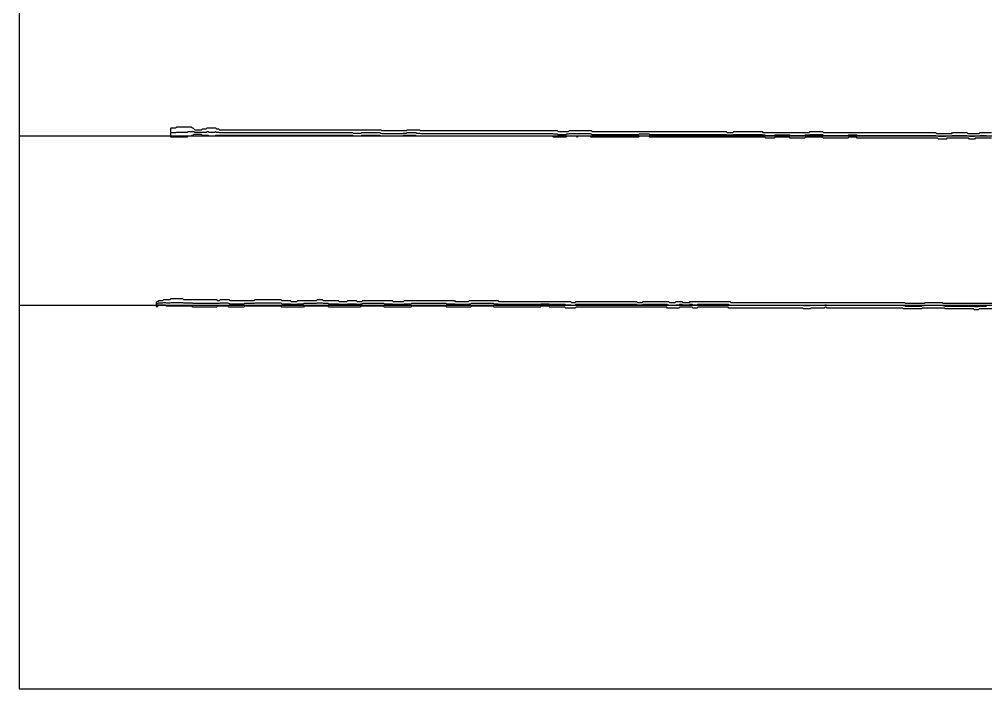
# Model space of a CAD drawing. Extents: x 0 to 57.2, y 0 to 39.6.
# Drawn here: x 0 to 28.58, y 0 to 19.8 of the extents above; entities that cross this region are included whole.
import ezdxf

# ---------------------------------------------------------------- set-up
doc = ezdxf.new("R2010")
doc.units = 13
for name, color, linetype in [('DESIGN_SCAN_PATH', 5, 'Continuous'), ('SEM_FRAME', 8, 'Continuous'), ('SEM_OBSERVED_CENTERLINES', 3, 'Continuous'), ('SEM_OBSERVED_CONTOURS', 2, 'Continuous')]:
    doc.layers.add(name, color=color, linetype=linetype)

msp = doc.modelspace()

# ---------------------------------------------------------------- linework, layer by layer
at = {"layer": 'DESIGN_SCAN_PATH'}
for points in [[(0, 16.35526), (50, 16.35526)], [(50, 11.33146), (0, 11.33146)]]:
    msp.add_lwpolyline(points, dxfattribs=at)
at = {"layer": 'SEM_FRAME'}
msp.add_lwpolyline([(0, 0), (57.15968, 0), (57.15968, 39.60429), (0, 39.60429)], close=True, dxfattribs=at)
at = {"layer": 'SEM_OBSERVED_CENTERLINES'}
for points in [[(4.49351, 16.452945), (4.52142, 16.452945), (4.54933, 16.452945), (4.57724, 16.452945), (4.60515, 16.452945), (4.63306, 16.452945), (4.66097, 16.4669), (4.68888, 16.4669), (4.71679, 16.4669), (4.7447, 16.4669), (4.77261, 16.4669), (4.80052, 16.4669), (4.82843, 16.4669), (4.85634, 16.4669), (4.88425, 16.4669), (4.91216, 16.4669), (4.94007, 16.4669), (4.96798, 16.4669), (4.99589, 16.480855), (5.0238, 16.480855), (5.05171, 16.480855), (5.07962, 16.480855), (5.10753, 16.480855), (5.13544, 16.480855), (5.16335, 16.480855), (5.19126, 16.4669), (5.21917, 16.4669), (5.24708, 16.4669), (5.27499, 16.4669), (5.3029, 16.4669), (5.33081, 16.4669), (5.35872, 16.4669), (5.38663, 16.4669), (5.41454, 16.4669), (5.44245, 16.4669), (5.47036, 16.4669), (5.49827, 16.4669), (5.52618, 16.4669), (5.55409, 16.480855), (5.582, 16.480855), (5.60991, 16.4669), (5.63782, 16.4669), (5.66573, 16.4669), (5.69364, 16.4669), (5.72155, 16.4669), (5.74946, 16.4669), (5.77737, 16.4669), (5.80528, 16.480855), (5.83319, 16.4669), (5.8611, 16.4669), (5.88901, 16.4669), (5.91692, 16.452945), (5.94483, 16.452945), (5.97274, 16.452945), (6.00065, 16.452945), (6.02856, 16.452945), (6.05647, 16.452945), (6.08438, 16.452945), (6.11229, 16.452945), (6.1402, 16.452945), (6.16811, 16.452945), (6.19602, 16.452945), (6.22393, 16.452945), (6.25184, 16.452945), (6.27975, 16.452945), (6.30766, 16.452945), (6.33557, 16.452945), (6.36348, 16.452945), (6.39139, 16.452945), (6.4193, 16.452945), (6.44721, 16.452945), (6.47512, 16.452945), (6.50303, 16.452945), (6.53094, 16.452945), (6.55885, 16.452945), (6.58676, 16.452945), (6.61467, 16.452945), (6.64258, 16.452945), (6.67049, 16.452945), (6.6984, 16.452945), (6.72631, 16.452945), (6.75422, 16.452945), (6.78213, 16.452945), (6.81004, 16.452945), (6.83795, 16.452945), (6.86586, 16.452945), (6.89377, 16.452945), (6.92168, 16.452945), (6.94959, 16.452945), (6.9775, 16.452945), (7.00541, 16.452945), (7.03332, 16.452945), (7.06123, 16.452945), (7.08914, 16.452945), (7.11705, 16.452945), (7.14496, 16.452945), (7.17287, 16.452945), (7.20078, 16.452945), (7.22869, 16.452945), (7.2566, 16.452945), (7.28451, 16.452945), (7.31242, 16.452945), (7.34033, 16.452945), (7.36824, 16.452945), (7.39615, 16.452945), (7.42406, 16.452945), (7.45197, 16.452945), (7.47988, 16.452945), (7.50779, 16.452945), (7.5357, 16.452945), (7.56361, 16.452945), (7.59152, 16.452945), (7.61943, 16.452945), (7.64734, 16.452945), (7.67525, 16.452945), (7.70316, 16.452945), (7.73107, 16.452945), (7.75898, 16.452945), (7.78689, 16.452945), (7.8148, 16.452945), (7.84271, 16.452945), (7.87062, 16.452945), (7.89853, 16.452945), (7.92644, 16.452945), (7.95435, 16.452945), (7.98226, 16.452945), (8.01017, 16.452945), (8.03808, 16.452945), (8.06599, 16.452945), (8.0939, 16.452945), (8.12181, 16.452945), (8.14972, 16.452945), (8.17763, 16.452945), (8.20554, 16.452945), (8.23345, 16.452945), (8.26136, 16.452945), (8.28927, 16.452945), (8.31718, 16.452945), (8.34509, 16.452945), (8.373, 16.452945), (8.40091, 16.452945), (8.42882, 16.452945), (8.45673, 16.452945), (8.48464, 16.452945), (8.51255, 16.452945), (8.54046, 16.452945), (8.56837, 16.452945), (8.59628, 16.452945), (8.62419, 16.452945), (8.6521, 16.452945), (8.68001, 16.452945), (8.70792, 16.452945), (8.73583, 16.452945), (8.76374, 16.452945), (8.79165, 16.452945), (8.81956, 16.452945), (8.84747, 16.452945), (8.87538, 16.452945), (8.90329, 16.452945), (8.9312, 16.452945), (8.95911, 16.452945), (8.98702, 16.452945), (9.01493, 16.452945), (9.04284, 16.452945), (9.07075, 16.452945), (9.09866, 16.452945), (9.12657, 16.452945), (9.15448, 16.452945), (9.18239, 16.452945), (9.2103, 16.452945), (9.23821, 16.452945), (9.26612, 16.452945), (9.29403, 16.452945), (9.32194, 16.452945), (9.34985, 16.452945), (9.37776, 16.452945), (9.40567, 16.452945), (9.43358, 16.452945), (9.46149, 16.452945), (9.4894, 16.452945), (9.51731, 16.452945), (9.54522, 16.452945), (9.57313, 16.452945), (9.60104, 16.452945), (9.62895, 16.452945), (9.65686, 16.452945), (9.68477, 16.452945), (9.71268, 16.452945), (9.74059, 16.452945), (9.7685, 16.452945), (9.79641, 16.452945), (9.82432, 16.452945), (9.85223, 16.452945), (9.88014, 16.43899), (9.90805, 16.43899), (9.93596, 16.43899), (9.96387, 16.43899), (9.99178, 16.43899), (10.01969, 16.43899), (10.0476, 16.43899), (10.07551, 16.43899), (10.10342, 16.43899), (10.13133, 16.452945), (10.15924, 16.452945), (10.18715, 16.452945), (10.21506, 16.452945), (10.24297, 16.452945), (10.27088, 16.452945), (10.29879, 16.452945), (10.3267, 16.452945), (10.35461, 16.452945), (10.38252, 16.452945), (10.41043, 16.452945), (10.43834, 16.452945), (10.46625, 16.452945), (10.49416, 16.452945), (10.52207, 16.452945), (10.54998, 16.452945), (10.57789, 16.452945), (10.6058, 16.452945), (10.63371, 16.452945), (10.66162, 16.452945), (10.68953, 16.43899), (10.71744, 16.425035), (10.74535, 16.425035), (10.77326, 16.425035), (10.80117, 16.425035), (10.82908, 16.425035), (10.85699, 16.425035), (10.8849, 16.425035), (10.91281, 16.425035), (10.94072, 16.425035), (10.96863, 16.425035), (10.99654, 16.425035), (11.02445, 16.425035), (11.05236, 16.425035), (11.08027, 16.425035), (11.10818, 16.425035), (11.13609, 16.425035), (11.164, 16.425035), (11.19191, 16.425035), (11.21982, 16.425035), (11.24773, 16.425035), (11.27564, 16.425035), (11.30355, 16.425035), (11.33146, 16.425035), (11.35937, 16.43899), (11.38728, 16.43899), (11.41519, 16.43899), (11.4431, 16.43899), (11.47101, 16.452945), (11.49892, 16.452945), (11.52683, 16.452945), (11.55474, 16.452945), (11.58265, 16.452945), (11.61056, 16.452945), (11.63847, 16.452945), (11.66638, 16.452945), (11.69429, 16.452945), (11.7222, 16.452945), (11.75011, 16.43899), (11.77802, 16.43899), (11.80593, 16.43899), (11.83384, 16.43899), (11.86175, 16.425035), (11.88966, 16.425035), (11.91757, 16.425035), (11.94548, 16.425035), (11.97339, 16.425035), (12.0013, 16.425035), (12.02921, 16.425035), (12.05712, 16.425035), (12.08503, 16.425035), (12.11294, 16.425035), (12.14085, 16.425035), (12.16876, 16.425035), (12.19667, 16.425035), (12.22458, 16.425035), (12.25249, 16.425035), (12.2804, 16.425035), (12.30831, 16.425035), (12.33622, 16.425035), (12.36413, 16.425035), (12.39204, 16.425035), (12.41995, 16.425035), (12.44786, 16.425035), (12.47577, 16.425035), (12.50368, 16.425035), (12.53159, 16.425035), (12.5595, 16.425035), (12.58741, 16.425035), (12.61532, 16.425035), (12.64323, 16.425035), (12.67114, 16.425035), (12.69905, 16.425035), (12.72696, 16.425035), (12.75487, 16.425035), (12.78278, 16.425035), (12.81069, 16.425035), (12.8386, 16.425035), (12.86651, 16.425035), (12.89442, 16.425035), (12.92233, 16.425035), (12.95024, 16.425035), (12.97815, 16.425035), (13.00606, 16.425035), (13.03397, 16.425035), (13.06188, 16.425035), (13.08979, 16.425035), (13.1177, 16.425035), (13.14561, 16.425035), (13.17352, 16.425035), (13.20143, 16.425035), (13.22934, 16.425035), (13.25725, 16.425035), (13.28516, 16.425035), (13.31307, 16.425035), (13.34098, 16.425035), (13.36889, 16.425035), (13.3968, 16.425035), (13.42471, 16.425035), (13.45262, 16.425035), (13.48053, 16.425035), (13.50844, 16.425035), (13.53635, 16.425035), (13.56426, 16.425035), (13.59217, 16.425035), (13.62008, 16.425035), (13.64799, 16.425035), (13.6759, 16.425035), (13.70381, 16.425035), (13.73172, 16.425035), (13.75963, 16.425035), (13.78754, 16.425035), (13.81545, 16.425035), (13.84336, 16.425035), (13.87127, 16.425035), (13.89918, 16.425035), (13.92709, 16.425035), (13.955, 16.425035), (13.98291, 16.425035), (14.01082, 16.425035), (14.03873, 16.425035), (14.06664, 16.425035), (14.09455, 16.425035), (14.12246, 16.425035), (14.15037, 16.425035), (14.17828, 16.425035), (14.20619, 16.425035), (14.2341, 16.425035), (14.26201, 16.425035), (14.28992, 16.425035), (14.31783, 16.425035), (14.34574, 16.425035), (14.37365, 16.425035), (14.40156, 16.425035), (14.42947, 16.425035), (14.45738, 16.425035), (14.48529, 16.425035), (14.5132, 16.425035), (14.54111, 16.425035), (14.56902, 16.425035), (14.59693, 16.425035), (14.62484, 16.425035), (14.65275, 16.425035), (14.68066, 16.425035), (14.70857, 16.425035), (14.73648, 16.425035), (14.76439, 16.425035), (14.7923, 16.425035), (14.82021, 16.425035), (14.84812, 16.425035), (14.87603, 16.425035), (14.90394, 16.425035), (14.93185, 16.425035), (14.95976, 16.425035), (14.98767, 16.425035), (15.01558, 16.425035), (15.04349, 16.425035), (15.0714, 16.425035), (15.09931, 16.425035), (15.12722, 16.425035), (15.15513, 16.425035), (15.18304, 16.425035), (15.21095, 16.425035), (15.23886, 16.425035), (15.26677, 16.425035), (15.29468, 16.425035), (15.32259, 16.425035), (15.3505, 16.425035), (15.37841, 16.425035), (15.40632, 16.425035), (15.43423, 16.425035), (15.46214, 16.425035), (15.49005, 16.425035), (15.51796, 16.425035), (15.54587, 16.425035), (15.57378, 16.425035), (15.60169, 16.425035), (15.6296, 16.425035), (15.65751, 16.425035), (15.68542, 16.425035), (15.71333, 16.425035), (15.74124, 16.425035), (15.76915, 16.425035), (15.79706, 16.41108), (15.82497, 16.41108), (15.85288, 16.41108), (15.88079, 16.41108), (15.9087, 16.41108), (15.93661, 16.397125), (15.96452, 16.397125), (15.99243, 16.397125), (16.02034, 16.397125), (16.04825, 16.397125), (16.07616, 16.397125), (16.10407, 16.397125), (16.13198, 16.397125), (16.15989, 16.397125), (16.1878, 16.41108), (16.21571, 16.41108), (16.24362, 16.41108), (16.27153, 16.425035), (16.29944, 16.425035), (16.32735, 16.425035), (16.35526, 16.425035), (16.38317, 16.425035), (16.41108, 16.425035), (16.43899, 16.425035), (16.4669, 16.425035), (16.49481, 16.41108), (16.52272, 16.425035), (16.55063, 16.425035), (16.57854, 16.425035), (16.60645, 16.425035), (16.63436, 16.425035), (16.66227, 16.425035), (16.69018, 16.425035), (16.71809, 16.425035), (16.746, 16.425035), (16.77391, 16.425035), (16.80182, 16.425035), (16.82973, 16.425035), (16.85764, 16.425035), (16.88555, 16.425035), (16.91346, 16.41108), (16.94137, 16.397125), (16.96928, 16.397125), (16.99719, 16.397125), (17.0251, 16.397125), (17.05301, 16.397125), (17.08092, 16.397125), (17.10883, 16.397125), (17.13674, 16.397125), (17.16465, 16.397125), (17.19256, 16.397125), (17.22047, 16.397125), (17.24838, 16.397125), (17.27629, 16.397125), (17.3042, 16.397125), (17.33211, 16.397125), (17.36002, 16.397125), (17.38793, 16.397125), (17.41584, 16.397125), (17.44375, 16.397125), (17.47166, 16.397125), (17.49957, 16.397125), (17.52748, 16.397125), (17.55539, 16.397125), (17.5833, 16.397125), (17.61121, 16.397125), (17.63912, 16.397125), (17.66703, 16.397125), (17.69494, 16.397125), (17.72285, 16.397125), (17.75076, 16.397125), (17.77867, 16.397125), (17.80658, 16.397125), (17.83449, 16.397125), (17.8624, 16.397125), (17.89031, 16.397125), (17.91822, 16.397125), (17.94613, 16.397125), (17.97404, 16.397125), (18.00195, 16.397125), (18.02986, 16.397125), (18.05777, 16.397125), (18.08568, 16.397125), (18.11359, 16.397125), (18.1415, 16.397125), (18.16941, 16.397125), (18.19732, 16.397125), (18.22523, 16.397125), (18.25314, 16.397125), (18.28105, 16.397125), (18.30896, 16.397125), (18.33687, 16.41108), (18.36478, 16.41108), (18.39269, 16.41108), (18.4206, 16.41108), (18.44851, 16.41108), (18.47642, 16.41108), (18.50433, 16.41108), (18.53224, 16.41108), (18.56015, 16.41108), (18.58806, 16.41108), (18.61597, 16.41108), (18.64388, 16.397125), (18.67179, 16.397125), (18.6997, 16.397125), (18.72761, 16.397125), (18.75552, 16.397125), (18.78343, 16.397125), (18.81134, 16.397125), (18.83925, 16.397125), (18.86716, 16.397125), (18.89507, 16.397125), (18.92298, 16.397125), (18.95089, 16.397125), (18.9788, 16.397125), (19.00671, 16.397125), (19.03462, 16.397125), (19.06253, 16.397125), (19.09044, 16.397125), (19.11835, 16.397125), (19.14626, 16.397125), (19.17417, 16.397125), (19.20208, 16.397125), (19.22999, 16.397125), (19.2579, 16.397125), (19.28581, 16.397125), (19.31372, 16.397125), (19.34163, 16.397125), (19.36954, 16.397125), (19.39745, 16.397125), (19.42536, 16.397125), (19.45327, 16.397125), (19.48118, 16.397125), (19.50909, 16.397125), (19.537, 16.397125), (19.56491, 16.397125), (19.59282, 16.397125), (19.62073, 16.397125), (19.64864, 16.397125), (19.67655, 16.397125), (19.70446, 16.397125), (19.73237, 16.397125), (19.76028, 16.397125), (19.78819, 16.397125), (19.8161, 16.397125), (19.84401, 16.397125), (19.87192, 16.397125), (19.89983, 16.397125), (19.92774, 16.397125), (19.95565, 16.397125), (19.98356, 16.397125), (20.01147, 16.397125), (20.03938, 16.397125), (20.06729, 16.397125), (20.0952, 16.397125), (20.12311, 16.397125), (20.15102, 16.397125), (20.17893, 16.397125), (20.20684, 16.397125), (20.23475, 16.397125), (20.26266, 16.397125), (20.29057, 16.397125), (20.31848, 16.397125), (20.34639, 16.397125), (20.3743, 16.397125), (20.40221, 16.397125), (20.43012, 16.397125), (20.45803, 16.397125), (20.48594, 16.397125), (20.51385, 16.397125), (20.54176, 16.397125), (20.56967, 16.397125), (20.59758, 16.397125), (20.62549, 16.397125), (20.6534, 16.397125), (20.68131, 16.397125), (20.70922, 16.397125), (20.73713, 16.397125), (20.76504, 16.397125), (20.79295, 16.397125), (20.82086, 16.397125), (20.84877, 16.397125), (20.87668, 16.397125), (20.90459, 16.397125), (20.9325, 16.38317), (20.96041, 16.38317), (20.98832, 16.38317), (21.01623, 16.38317), (21.04414, 16.38317), (21.07205, 16.38317), (21.09996, 16.38317), (21.12787, 16.397125), (21.15578, 16.397125), (21.18369, 16.397125), (21.2116, 16.397125), (21.23951, 16.397125), (21.26742, 16.397125), (21.29533, 16.397125), (21.32324, 16.397125), (21.35115, 16.397125), (21.37906, 16.397125), (21.40697, 16.397125), (21.43488, 16.397125), (21.46279, 16.397125), (21.4907, 16.397125), (21.51861, 16.397125), (21.54652, 16.397125), (21.57443, 16.397125), (21.60234, 16.397125), (21.63025, 16.397125), (21.65816, 16.397125), (21.68607, 16.397125), (21.71398, 16.397125), (21.74189, 16.397125), (21.7698, 16.397125), (21.79771, 16.397125), (21.82562, 16.397125), (21.85353, 16.397125), (21.88144, 16.397125), (21.90935, 16.397125), (21.93726, 16.397125), (21.96517, 16.397125), (21.99308, 16.38317), (22.02099, 16.38317), (22.0489, 16.38317), (22.07681, 16.369215), (22.10472, 16.369215), (22.13263, 16.369215), (22.16054, 16.369215), (22.18845, 16.369215), (22.21636, 16.369215), (22.24427, 16.369215), (22.27218, 16.369215), (22.30009, 16.369215), (22.328, 16.369215), (22.35591, 16.38317), (22.38382, 16.38317), (22.41173, 16.38317), (22.43964, 16.38317), (22.46755, 16.38317), (22.49546, 16.38317), (22.52337, 16.38317), (22.55128, 16.38317), (22.57919, 16.38317), (22.6071, 16.38317), (22.63501, 16.38317), (22.66292, 16.38317), (22.69083, 16.38317), (22.71874, 16.38317), (22.74665, 16.38317), (22.77456, 16.38317), (22.80247, 16.369215), (22.83038, 16.369215), (22.85829, 16.369215), (22.8862, 16.369215), (22.91411, 16.369215), (22.94202, 16.369215), (22.96993, 16.369215), (22.99784, 16.369215), (23.02575, 16.369215), (23.05366, 16.369215), (23.08157, 16.369215), (23.10948, 16.369215), (23.13739, 16.369215), (23.1653, 16.369215), (23.19321, 16.369215), (23.22112, 16.369215), (23.24903, 16.38317), (23.27694, 16.38317), (23.30485, 16.38317), (23.33276, 16.38317), (23.36067, 16.38317), (23.38858, 16.397125), (23.41649, 16.397125), (23.4444, 16.397125), (23.47231, 16.397125), (23.50022, 16.397125), (23.52813, 16.397125), (23.55604, 16.397125), (23.58395, 16.397125), (23.61186, 16.397125), (23.63977, 16.397125), (23.66768, 16.397125), (23.69559, 16.397125), (23.7235, 16.397125), (23.75141, 16.397125), (23.77932, 16.369215), (23.80723, 16.369215), (23.83514, 16.369215), (23.86305, 16.369215), (23.89096, 16.369215), (23.91887, 16.369215), (23.94678, 16.369215), (23.97469, 16.369215), (24.0026, 16.369215), (24.03051, 16.369215), (24.05842, 16.369215), (24.08633, 16.369215), (24.11424, 16.369215), (24.14215, 16.369215), (24.17006, 16.369215), (24.19797, 16.369215), (24.22588, 16.369215), (24.25379, 16.369215), (24.2817, 16.369215), (24.30961, 16.369215), (24.33752, 16.369215), (24.36543, 16.369215), (24.39334, 16.369215), (24.42125, 16.369215), (24.44916, 16.369215), (24.47707, 16.369215), (24.50498, 16.369215), (24.53289, 16.38317), (24.5608, 16.38317), (24.58871, 16.38317), (24.61662, 16.38317), (24.64453, 16.38317), (24.67244, 16.38317), (24.70035, 16.38317), (24.72826, 16.38317), (24.75617, 16.38317), (24.78408, 16.369215), (24.81199, 16.369215), (24.8399, 16.369215), (24.86781, 16.369215), (24.89572, 16.369215), (24.92363, 16.369215), (24.95154, 16.369215), (24.97945, 16.369215), (25.00736, 16.369215), (25.03527, 16.369215), (25.06318, 16.369215), (25.09109, 16.369215), (25.119, 16.369215), (25.14691, 16.369215), (25.17482, 16.369215), (25.20273, 16.369215), (25.23064, 16.369215), (25.25855, 16.369215), (25.28646, 16.369215), (25.31437, 16.369215), (25.34228, 16.369215), (25.37019, 16.369215), (25.3981, 16.369215), (25.42601, 16.369215), (25.45392, 16.369215), (25.48183, 16.369215), (25.50974, 16.369215), (25.53765, 16.369215), (25.56556, 16.369215), (25.59347, 16.369215), (25.62138, 16.369215), (25.64929, 16.369215), (25.6772, 16.369215), (25.70511, 16.369215), (25.73302, 16.369215), (25.76093, 16.369215), (25.78884, 16.369215), (25.81675, 16.369215), (25.84466, 16.369215), (25.87257, 16.369215), (25.90048, 16.369215), (25.92839, 16.369215), (25.9563, 16.369215), (25.98421, 16.369215), (26.01212, 16.369215), (26.04003, 16.369215), (26.06794, 16.369215), (26.09585, 16.369215), (26.12376, 16.369215), (26.15167, 16.369215), (26.17958, 16.369215), (26.20749, 16.369215), (26.2354, 16.369215), (26.26331, 16.369215), (26.29122, 16.369215), (26.31913, 16.369215), (26.34704, 16.369215), (26.37495, 16.369215), (26.40286, 16.369215), (26.43077, 16.369215), (26.45868, 16.369215), (26.48659, 16.369215), (26.5145, 16.369215), (26.54241, 16.369215), (26.57032, 16.369215), (26.59823, 16.369215), (26.62614, 16.369215), (26.65405, 16.369215), (26.68196, 16.369215), (26.70987, 16.369215), (26.73778, 16.369215), (26.76569, 16.369215), (26.7936, 16.369215), (26.82151, 16.369215), (26.84942, 16.369215), (26.87733, 16.369215), (26.90524, 16.369215), (26.93315, 16.369215), (26.96106, 16.369215), (26.98897, 16.369215), (27.01688, 16.369215), (27.04479, 16.369215), (27.0727, 16.369215), (27.10061, 16.369215), (27.12852, 16.35526), (27.15643, 16.35526), (27.18434, 16.341305), (27.21225, 16.341305), (27.24016, 16.341305), (27.26807, 16.341305), (27.29598, 16.341305), (27.32389, 16.341305), (27.3518, 16.341305), (27.37971, 16.341305), (27.40762, 16.341305), (27.43553, 16.35526), (27.46344, 16.35526), (27.49135, 16.35526), (27.51926, 16.35526), (27.54717, 16.35526), (27.57508, 16.35526), (27.60299, 16.369215), (27.6309, 16.369215), (27.65881, 16.369215), (27.68672, 16.369215), (27.71463, 16.369215), (27.74254, 16.369215), (27.77045, 16.369215), (27.79836, 16.369215), (27.82627, 16.369215), (27.85418, 16.369215), (27.88209, 16.369215), (27.91, 16.369215), (27.93791, 16.369215), (27.96582, 16.369215), (27.99373, 16.369215), (28.02164, 16.369215), (28.04955, 16.35526), (28.07746, 16.35526), (28.10537, 16.341305), (28.13328, 16.341305), (28.16119, 16.341305), (28.1891, 16.341305), (28.21701, 16.341305), (28.24492, 16.341305), (28.27283, 16.35526), (28.30074, 16.35526), (28.32865, 16.35526), (28.35656, 16.35526), (28.38447, 16.35526), (28.41238, 16.369215), (28.44029, 16.369215), (28.4682, 16.369215), (28.49611, 16.369215), (28.52402, 16.369215), (28.55193, 16.369215), (28.57984, 16.369215), (28.60775, 16.369215)], [(4.07486, 11.373325), (4.10277, 11.401235), (4.13068, 11.41519), (4.15859, 11.41519), (4.1865, 11.41519), (4.21441, 11.41519), (4.24232, 11.41519), (4.27023, 11.429145), (4.29814, 11.429145), (4.32605, 11.429145), (4.35396, 11.41519), (4.38187, 11.41519), (4.40978, 11.41519), (4.43769, 11.41519), (4.4656, 11.41519), (4.49351, 11.429145), (4.52142, 11.429145), (4.54933, 11.429145), (4.57724, 11.429145), (4.60515, 11.429145), (4.63306, 11.429145), (4.66097, 11.429145), (4.68888, 11.429145), (4.71679, 11.429145), (4.7447, 11.429145), (4.77261, 11.429145), (4.80052, 11.429145), (4.82843, 11.429145), (4.85634, 11.41519), (4.88425, 11.41519), (4.91216, 11.41519), (4.94007, 11.41519), (4.96798, 11.41519), (4.99589, 11.41519), (5.0238, 11.41519), (5.05171, 11.41519), (5.07962, 11.41519), (5.10753, 11.41519), (5.13544, 11.401235), (5.16335, 11.401235), (5.19126, 11.401235), (5.21917, 11.401235), (5.24708, 11.401235), (5.27499, 11.401235), (5.3029, 11.401235), (5.33081, 11.401235), (5.35872, 11.401235), (5.38663, 11.401235), (5.41454, 11.401235), (5.44245, 11.401235), (5.47036, 11.401235), (5.49827, 11.401235), (5.52618, 11.401235), (5.55409, 11.401235), (5.582, 11.401235), (5.60991, 11.401235), (5.63782, 11.401235), (5.66573, 11.401235), (5.69364, 11.401235), (5.72155, 11.401235), (5.74946, 11.401235), (5.77737, 11.401235), (5.80528, 11.401235), (5.83319, 11.401235), (5.8611, 11.401235), (5.88901, 11.401235), (5.91692, 11.401235), (5.94483, 11.41519), (5.97274, 11.41519), (6.00065, 11.41519), (6.02856, 11.41519), (6.05647, 11.41519), (6.08438, 11.41519), (6.11229, 11.41519), (6.1402, 11.41519), (6.16811, 11.41519), (6.19602, 11.401235), (6.22393, 11.38728), (6.25184, 11.38728), (6.27975, 11.38728), (6.30766, 11.38728), (6.33557, 11.38728), (6.36348, 11.38728), (6.39139, 11.38728), (6.4193, 11.38728), (6.44721, 11.38728), (6.47512, 11.38728), (6.50303, 11.38728), (6.53094, 11.38728), (6.55885, 11.38728), (6.58676, 11.38728), (6.61467, 11.38728), (6.64258, 11.38728), (6.67049, 11.401235), (6.6984, 11.401235), (6.72631, 11.401235), (6.75422, 11.401235), (6.78213, 11.401235), (6.81004, 11.401235), (6.83795, 11.401235), (6.86586, 11.401235), (6.89377, 11.401235), (6.92168, 11.401235), (6.94959, 11.401235), (6.9775, 11.41519), (7.00541, 11.41519), (7.03332, 11.41519), (7.06123, 11.41519), (7.08914, 11.41519), (7.11705, 11.41519), (7.14496, 11.41519), (7.17287, 11.41519), (7.20078, 11.41519), (7.22869, 11.41519), (7.2566, 11.41519), (7.28451, 11.41519), (7.31242, 11.41519), (7.34033, 11.41519), (7.36824, 11.41519), (7.39615, 11.41519), (7.42406, 11.41519), (7.45197, 11.41519), (7.47988, 11.41519), (7.50779, 11.41519), (7.5357, 11.41519), (7.56361, 11.41519), (7.59152, 11.41519), (7.61943, 11.41519), (7.64734, 11.41519), (7.67525, 11.41519), (7.70316, 11.41519), (7.73107, 11.41519), (7.75898, 11.38728), (7.78689, 11.38728), (7.8148, 11.38728), (7.84271, 11.38728), (7.87062, 11.38728), (7.89853, 11.38728), (7.92644, 11.38728), (7.95435, 11.38728), (7.98226, 11.38728), (8.01017, 11.38728), (8.03808, 11.373325), (8.06599, 11.373325), (8.0939, 11.373325), (8.12181, 11.373325), (8.14972, 11.373325), (8.17763, 11.373325), (8.20554, 11.373325), (8.23345, 11.38728), (8.26136, 11.38728), (8.28927, 11.38728), (8.31718, 11.38728), (8.34509, 11.38728), (8.373, 11.38728), (8.40091, 11.38728), (8.42882, 11.401235), (8.45673, 11.401235), (8.48464, 11.401235), (8.51255, 11.401235), (8.54046, 11.401235), (8.56837, 11.401235), (8.59628, 11.401235), (8.62419, 11.401235), (8.6521, 11.401235), (8.68001, 11.401235), (8.70792, 11.401235), (8.73583, 11.401235), (8.76374, 11.401235), (8.79165, 11.401235), (8.81956, 11.41519), (8.84747, 11.41519), (8.87538, 11.41519), (8.90329, 11.41519), (8.9312, 11.41519), (8.95911, 11.41519), (8.98702, 11.401235), (9.01493, 11.401235), (9.04284, 11.401235), (9.07075, 11.401235), (9.09866, 11.401235), (9.12657, 11.401235), (9.15448, 11.38728), (9.18239, 11.38728), (9.2103, 11.38728), (9.23821, 11.38728), (9.26612, 11.38728), (9.29403, 11.38728), (9.32194, 11.38728), (9.34985, 11.38728), (9.37776, 11.38728), (9.40567, 11.38728), (9.43358, 11.38728), (9.46149, 11.373325), (9.4894, 11.373325), (9.51731, 11.373325), (9.54522, 11.373325), (9.57313, 11.373325), (9.60104, 11.373325), (9.62895, 11.373325), (9.65686, 11.373325), (9.68477, 11.373325), (9.71268, 11.38728), (9.74059, 11.38728), (9.7685, 11.38728), (9.79641, 11.38728), (9.82432, 11.38728), (9.85223, 11.38728), (9.88014, 11.38728), (9.90805, 11.38728), (9.93596, 11.38728), (9.96387, 11.38728), (9.99178, 11.373325), (10.01969, 11.373325), (10.0476, 11.373325), (10.07551, 11.373325), (10.10342, 11.38728), (10.13133, 11.38728), (10.15924, 11.401235), (10.18715, 11.401235), (10.21506, 11.401235), (10.24297, 11.401235), (10.27088, 11.401235), (10.29879, 11.401235), (10.3267, 11.401235), (10.35461, 11.401235), (10.38252, 11.401235), (10.41043, 11.401235), (10.43834, 11.401235), (10.46625, 11.401235), (10.49416, 11.401235), (10.52207, 11.401235), (10.54998, 11.401235), (10.57789, 11.401235), (10.6058, 11.401235), (10.63371, 11.401235), (10.66162, 11.401235), (10.68953, 11.401235), (10.71744, 11.401235), (10.74535, 11.401235), (10.77326, 11.401235), (10.80117, 11.38728), (10.82908, 11.38728), (10.85699, 11.38728), (10.8849, 11.38728), (10.91281, 11.38728), (10.94072, 11.38728), (10.96863, 11.38728), (10.99654, 11.38728), (11.02445, 11.38728), (11.05236, 11.373325), (11.08027, 11.373325), (11.10818, 11.373325), (11.13609, 11.373325), (11.164, 11.373325), (11.19191, 11.373325), (11.21982, 11.373325), (11.24773, 11.373325), (11.27564, 11.373325), (11.30355, 11.373325), (11.33146, 11.373325), (11.35937, 11.373325), (11.38728, 11.38728), (11.41519, 11.38728), (11.4431, 11.38728), (11.47101, 11.38728), (11.49892, 11.38728), (11.52683, 11.38728), (11.55474, 11.38728), (11.58265, 11.38728), (11.61056, 11.401235), (11.63847, 11.401235), (11.66638, 11.401235), (11.69429, 11.401235), (11.7222, 11.401235), (11.75011, 11.401235), (11.77802, 11.401235), (11.80593, 11.401235), (11.83384, 11.401235), (11.86175, 11.401235), (11.88966, 11.401235), (11.91757, 11.401235), (11.94548, 11.401235), (11.97339, 11.401235), (12.0013, 11.401235), (12.02921, 11.401235), (12.05712, 11.401235), (12.08503, 11.401235), (12.11294, 11.401235), (12.14085, 11.401235), (12.16876, 11.401235), (12.19667, 11.401235), (12.22458, 11.401235), (12.25249, 11.401235), (12.2804, 11.401235), (12.30831, 11.401235), (12.33622, 11.401235), (12.36413, 11.401235), (12.39204, 11.401235), (12.41995, 11.401235), (12.44786, 11.401235), (12.47577, 11.401235), (12.50368, 11.401235), (12.53159, 11.401235), (12.5595, 11.401235), (12.58741, 11.401235), (12.61532, 11.401235), (12.64323, 11.38728), (12.67114, 11.38728), (12.69905, 11.38728), (12.72696, 11.38728), (12.75487, 11.38728), (12.78278, 11.38728), (12.81069, 11.38728), (12.8386, 11.38728), (12.86651, 11.38728), (12.89442, 11.373325), (12.92233, 11.373325), (12.95024, 11.373325), (12.97815, 11.373325), (13.00606, 11.373325), (13.03397, 11.373325), (13.06188, 11.373325), (13.08979, 11.373325), (13.1177, 11.373325), (13.14561, 11.373325), (13.17352, 11.373325), (13.20143, 11.373325), (13.22934, 11.373325), (13.25725, 11.373325), (13.28516, 11.373325), (13.31307, 11.38728), (13.34098, 11.38728), (13.36889, 11.401235), (13.3968, 11.401235), (13.42471, 11.401235), (13.45262, 11.401235), (13.48053, 11.401235), (13.50844, 11.401235), (13.53635, 11.401235), (13.56426, 11.401235), (13.59217, 11.401235), (13.62008, 11.401235), (13.64799, 11.401235), (13.6759, 11.401235), (13.70381, 11.401235), (13.73172, 11.401235), (13.75963, 11.401235), (13.78754, 11.401235), (13.81545, 11.401235), (13.84336, 11.401235), (13.87127, 11.401235), (13.89918, 11.401235), (13.92709, 11.401235), (13.955, 11.401235), (13.98291, 11.401235), (14.01082, 11.401235), (14.03873, 11.38728), (14.06664, 11.38728), (14.09455, 11.38728), (14.12246, 11.38728), (14.15037, 11.38728), (14.17828, 11.373325), (14.20619, 11.373325), (14.2341, 11.373325), (14.26201, 11.373325), (14.28992, 11.373325), (14.31783, 11.373325), (14.34574, 11.373325), (14.37365, 11.373325), (14.40156, 11.373325), (14.42947, 11.373325), (14.45738, 11.373325), (14.48529, 11.373325), (14.5132, 11.373325), (14.54111, 11.373325), (14.56902, 11.373325), (14.59693, 11.373325), (14.62484, 11.373325), (14.65275, 11.373325), (14.68066, 11.373325), (14.70857, 11.373325), (14.73648, 11.373325), (14.76439, 11.373325), (14.7923, 11.373325), (14.82021, 11.373325), (14.84812, 11.373325), (14.87603, 11.373325), (14.90394, 11.373325), (14.93185, 11.373325), (14.95976, 11.373325), (14.98767, 11.373325), (15.01558, 11.373325), (15.04349, 11.373325), (15.0714, 11.373325), (15.09931, 11.373325), (15.12722, 11.373325), (15.15513, 11.373325), (15.18304, 11.373325), (15.21095, 11.373325), (15.23886, 11.373325), (15.26677, 11.373325), (15.29468, 11.373325), (15.32259, 11.373325), (15.3505, 11.373325), (15.37841, 11.373325), (15.40632, 11.373325), (15.43423, 11.38728), (15.46214, 11.38728), (15.49005, 11.38728), (15.51796, 11.38728), (15.54587, 11.38728), (15.57378, 11.38728), (15.60169, 11.38728), (15.6296, 11.38728), (15.65751, 11.38728), (15.68542, 11.373325), (15.71333, 11.373325), (15.74124, 11.373325), (15.76915, 11.373325), (15.79706, 11.373325), (15.82497, 11.373325), (15.85288, 11.373325), (15.88079, 11.373325), (15.9087, 11.373325), (15.93661, 11.373325), (15.96452, 11.373325), (15.99243, 11.373325), (16.02034, 11.373325), (16.04825, 11.373325), (16.07616, 11.373325), (16.10407, 11.373325), (16.13198, 11.373325), (16.15989, 11.35937), (16.1878, 11.35937), (16.21571, 11.35937), (16.24362, 11.35937), (16.27153, 11.35937), (16.29944, 11.35937), (16.32735, 11.345415), (16.35526, 11.345415), (16.38317, 11.345415), (16.41108, 11.345415), (16.43899, 11.345415), (16.4669, 11.373325), (16.49481, 11.373325), (16.52272, 11.373325), (16.55063, 11.373325), (16.57854, 11.373325), (16.60645, 11.373325), (16.63436, 11.373325), (16.66227, 11.373325), (16.69018, 11.373325), (16.71809, 11.373325), (16.746, 11.373325), (16.77391, 11.373325), (16.80182, 11.373325), (16.82973, 11.373325), (16.85764, 11.373325), (16.88555, 11.373325), (16.91346, 11.373325), (16.94137, 11.373325), (16.96928, 11.373325), (16.99719, 11.373325), (17.0251, 11.373325), (17.05301, 11.373325), (17.08092, 11.373325), (17.10883, 11.373325), (17.13674, 11.373325), (17.16465, 11.373325), (17.19256, 11.373325), (17.22047, 11.373325), (17.24838, 11.373325), (17.27629, 11.373325), (17.3042, 11.373325), (17.33211, 11.373325), (17.36002, 11.373325), (17.38793, 11.373325), (17.41584, 11.373325), (17.44375, 11.373325), (17.47166, 11.373325), (17.49957, 11.373325), (17.52748, 11.373325), (17.55539, 11.373325), (17.5833, 11.373325), (17.61121, 11.373325), (17.63912, 11.373325), (17.66703, 11.373325), (17.69494, 11.373325), (17.72285, 11.373325), (17.75076, 11.373325), (17.77867, 11.373325), (17.80658, 11.373325), (17.83449, 11.373325), (17.8624, 11.373325), (17.89031, 11.373325), (17.91822, 11.373325), (17.94613, 11.373325), (17.97404, 11.373325), (18.00195, 11.373325), (18.02986, 11.373325), (18.05777, 11.373325), (18.08568, 11.373325), (18.11359, 11.373325), (18.1415, 11.373325), (18.16941, 11.373325), (18.19732, 11.373325), (18.22523, 11.373325), (18.25314, 11.373325), (18.28105, 11.35937), (18.30896, 11.35937), (18.33687, 11.35937), (18.36478, 11.35937), (18.39269, 11.35937), (18.4206, 11.35937), (18.44851, 11.373325), (18.47642, 11.373325), (18.50433, 11.373325), (18.53224, 11.373325), (18.56015, 11.373325), (18.58806, 11.373325), (18.61597, 11.373325), (18.64388, 11.373325), (18.67179, 11.373325), (18.6997, 11.373325), (18.72761, 11.373325), (18.75552, 11.373325), (18.78343, 11.373325), (18.81134, 11.373325), (18.83925, 11.373325), (18.86716, 11.373325), (18.89507, 11.373325), (18.92298, 11.373325), (18.95089, 11.373325), (18.9788, 11.373325), (19.00671, 11.373325), (19.03462, 11.373325), (19.06253, 11.373325), (19.09044, 11.373325), (19.11835, 11.373325), (19.14626, 11.373325), (19.17417, 11.35937), (19.20208, 11.35937), (19.22999, 11.345415), (19.2579, 11.345415), (19.28581, 11.345415), (19.31372, 11.345415), (19.34163, 11.345415), (19.36954, 11.345415), (19.39745, 11.345415), (19.42536, 11.35937), (19.45327, 11.35937), (19.48118, 11.35937), (19.50909, 11.35937), (19.537, 11.373325), (19.56491, 11.373325), (19.59282, 11.373325), (19.62073, 11.35937), (19.64864, 11.35937), (19.67655, 11.35937), (19.70446, 11.35937), (19.73237, 11.35937), (19.76028, 11.35937), (19.78819, 11.35937), (19.8161, 11.35937), (19.84401, 11.373325), (19.87192, 11.373325), (19.89983, 11.373325), (19.92774, 11.35937), (19.95565, 11.35937), (19.98356, 11.35937), (20.01147, 11.35937), (20.03938, 11.35937), (20.06729, 11.373325), (20.0952, 11.373325), (20.12311, 11.373325), (20.15102, 11.373325), (20.17893, 11.373325), (20.20684, 11.373325), (20.23475, 11.373325), (20.26266, 11.373325), (20.29057, 11.373325), (20.31848, 11.373325), (20.34639, 11.373325), (20.3743, 11.373325), (20.40221, 11.373325), (20.43012, 11.373325), (20.45803, 11.373325), (20.48594, 11.373325), (20.51385, 11.373325), (20.54176, 11.373325), (20.56967, 11.373325), (20.59758, 11.373325), (20.62549, 11.373325), (20.6534, 11.373325), (20.68131, 11.373325), (20.70922, 11.373325), (20.73713, 11.373325), (20.76504, 11.373325), (20.79295, 11.373325), (20.82086, 11.373325), (20.84877, 11.373325), (20.87668, 11.373325), (20.90459, 11.373325), (20.9325, 11.373325), (20.96041, 11.373325), (20.98832, 11.35937), (21.01623, 11.35937), (21.04414, 11.345415), (21.07205, 11.345415), (21.09996, 11.345415), (21.12787, 11.345415), (21.15578, 11.345415), (21.18369, 11.345415), (21.2116, 11.345415), (21.23951, 11.345415), (21.26742, 11.345415), (21.29533, 11.345415), (21.32324, 11.345415), (21.35115, 11.345415), (21.37906, 11.345415), (21.40697, 11.345415), (21.43488, 11.345415), (21.46279, 11.345415), (21.4907, 11.345415), (21.51861, 11.345415), (21.54652, 11.345415), (21.57443, 11.345415), (21.60234, 11.345415), (21.63025, 11.345415), (21.65816, 11.345415), (21.68607, 11.345415), (21.71398, 11.345415), (21.74189, 11.345415), (21.7698, 11.345415), (21.79771, 11.345415), (21.82562, 11.345415), (21.85353, 11.345415), (21.88144, 11.345415), (21.90935, 11.345415), (21.93726, 11.345415), (21.96517, 11.345415), (21.99308, 11.345415), (22.02099, 11.345415), (22.0489, 11.345415), (22.07681, 11.345415), (22.10472, 11.345415), (22.13263, 11.345415), (22.16054, 11.345415), (22.18845, 11.345415), (22.21636, 11.345415), (22.24427, 11.345415), (22.27218, 11.345415), (22.30009, 11.345415), (22.328, 11.345415), (22.35591, 11.345415), (22.38382, 11.345415), (22.41173, 11.345415), (22.43964, 11.345415), (22.46755, 11.345415), (22.49546, 11.345415), (22.52337, 11.345415), (22.55128, 11.345415), (22.57919, 11.345415), (22.6071, 11.345415), (22.63501, 11.345415), (22.66292, 11.345415), (22.69083, 11.345415), (22.71874, 11.345415), (22.74665, 11.345415), (22.77456, 11.345415), (22.80247, 11.345415), (22.83038, 11.345415), (22.85829, 11.345415), (22.8862, 11.345415), (22.91411, 11.345415), (22.94202, 11.345415), (22.96993, 11.345415), (22.99784, 11.345415), (23.02575, 11.345415), (23.05366, 11.345415), (23.08157, 11.345415), (23.10948, 11.345415), (23.13739, 11.345415), (23.1653, 11.345415), (23.19321, 11.33146), (23.22112, 11.33146), (23.24903, 11.33146), (23.27694, 11.33146), (23.30485, 11.33146), (23.33276, 11.33146), (23.36067, 11.33146), (23.38858, 11.33146), (23.41649, 11.345415), (23.4444, 11.345415), (23.47231, 11.345415), (23.50022, 11.345415), (23.52813, 11.345415), (23.55604, 11.345415), (23.58395, 11.345415), (23.61186, 11.345415), (23.63977, 11.345415), (23.66768, 11.345415), (23.69559, 11.345415), (23.7235, 11.345415), (23.75141, 11.345415), (23.77932, 11.345415), (23.80723, 11.345415), (23.83514, 11.35937), (23.86305, 11.35937), (23.89096, 11.345415), (23.91887, 11.345415), (23.94678, 11.345415), (23.97469, 11.345415), (24.0026, 11.345415), (24.03051, 11.345415), (24.05842, 11.345415), (24.08633, 11.345415), (24.11424, 11.345415), (24.14215, 11.345415), (24.17006, 11.345415), (24.19797, 11.345415), (24.22588, 11.345415), (24.25379, 11.345415), (24.2817, 11.345415), (24.30961, 11.345415), (24.33752, 11.345415), (24.36543, 11.345415), (24.39334, 11.345415), (24.42125, 11.345415), (24.44916, 11.345415), (24.47707, 11.345415), (24.50498, 11.345415), (24.53289, 11.345415), (24.5608, 11.345415), (24.58871, 11.345415), (24.61662, 11.345415), (24.64453, 11.345415), (24.67244, 11.345415), (24.70035, 11.345415), (24.72826, 11.345415), (24.75617, 11.345415), (24.78408, 11.345415), (24.81199, 11.345415), (24.8399, 11.345415), (24.86781, 11.345415), (24.89572, 11.345415), (24.92363, 11.345415), (24.95154, 11.345415), (24.97945, 11.345415), (25.00736, 11.345415), (25.03527, 11.345415), (25.06318, 11.345415), (25.09109, 11.345415), (25.119, 11.345415), (25.14691, 11.345415), (25.17482, 11.345415), (25.20273, 11.345415), (25.23064, 11.345415), (25.25855, 11.345415), (25.28646, 11.345415), (25.31437, 11.345415), (25.34228, 11.345415), (25.37019, 11.345415), (25.3981, 11.345415), (25.42601, 11.345415), (25.45392, 11.345415), (25.48183, 11.345415), (25.50974, 11.345415), (25.53765, 11.345415), (25.56556, 11.345415), (25.59347, 11.345415), (25.62138, 11.345415), (25.64929, 11.345415), (25.6772, 11.345415), (25.70511, 11.345415), (25.73302, 11.345415), (25.76093, 11.345415), (25.78884, 11.345415), (25.81675, 11.345415), (25.84466, 11.345415), (25.87257, 11.345415), (25.90048, 11.345415), (25.92839, 11.345415), (25.9563, 11.345415), (25.98421, 11.345415), (26.01212, 11.345415), (26.04003, 11.345415), (26.06794, 11.345415), (26.09585, 11.345415), (26.12376, 11.345415), (26.15167, 11.33146), (26.17958, 11.33146), (26.20749, 11.317505), (26.2354, 11.317505), (26.26331, 11.317505), (26.29122, 11.317505), (26.31913, 11.317505), (26.34704, 11.317505), (26.37495, 11.317505), (26.40286, 11.317505), (26.43077, 11.317505), (26.45868, 11.317505), (26.48659, 11.317505), (26.5145, 11.317505), (26.54241, 11.317505), (26.57032, 11.317505), (26.59823, 11.317505), (26.62614, 11.317505), (26.65405, 11.317505), (26.68196, 11.317505), (26.70987, 11.33146), (26.73778, 11.33146), (26.76569, 11.33146), (26.7936, 11.345415), (26.82151, 11.345415), (26.84942, 11.345415), (26.87733, 11.345415), (26.90524, 11.345415), (26.93315, 11.345415), (26.96106, 11.345415), (26.98897, 11.345415), (27.01688, 11.345415), (27.04479, 11.345415), (27.0727, 11.345415), (27.10061, 11.345415), (27.12852, 11.345415), (27.15643, 11.345415), (27.18434, 11.345415), (27.21225, 11.345415), (27.24016, 11.345415), (27.26807, 11.345415), (27.29598, 11.345415), (27.32389, 11.33146), (27.3518, 11.33146), (27.37971, 11.317505), (27.40762, 11.317505), (27.43553, 11.317505), (27.46344, 11.317505), (27.49135, 11.317505), (27.51926, 11.317505), (27.54717, 11.317505), (27.57508, 11.317505), (27.60299, 11.317505), (27.6309, 11.317505), (27.65881, 11.317505), (27.68672, 11.317505), (27.71463, 11.317505), (27.74254, 11.317505), (27.77045, 11.317505), (27.79836, 11.317505), (27.82627, 11.317505), (27.85418, 11.317505), (27.88209, 11.317505), (27.91, 11.317505), (27.93791, 11.317505), (27.96582, 11.317505), (27.99373, 11.317505), (28.02164, 11.317505), (28.04955, 11.317505), (28.07746, 11.317505), (28.10537, 11.317505), (28.13328, 11.317505), (28.16119, 11.317505), (28.1891, 11.317505), (28.21701, 11.317505), (28.24492, 11.30355), (28.27283, 11.30355), (28.30074, 11.30355), (28.32865, 11.30355), (28.35656, 11.30355), (28.38447, 11.317505), (28.41238, 11.317505), (28.44029, 11.317505), (28.4682, 11.317505), (28.49611, 11.317505), (28.52402, 11.317505), (28.55193, 11.317505), (28.57984, 11.317505), (28.60775, 11.317505)]]:
    msp.add_lwpolyline(points, dxfattribs=at)
at = {"layer": 'SEM_OBSERVED_CONTOURS'}
for points in [[(28.7473, 16.285485), (28.27283, 16.285485), (28.24492, 16.257575), (28.10537, 16.257575), (28.07746, 16.285485), (27.43553, 16.285485), (27.40762, 16.257575), (27.18434, 16.257575), (27.15643, 16.285485), (24.78408, 16.285485), (24.75617, 16.313395), (24.53289, 16.313395), (24.50498, 16.285485), (23.77932, 16.285485), (23.75141, 16.313395), (23.24903, 16.313395), (23.22112, 16.285485), (22.80247, 16.285485), (22.77456, 16.313395), (22.35591, 16.313395), (22.328, 16.285485), (22.07681, 16.285485), (22.0489, 16.313395), (18.64388, 16.313395), (18.61597, 16.341305), (18.33687, 16.341305), (18.30896, 16.313395), (16.91346, 16.313395), (16.88555, 16.341305), (16.52272, 16.341305), (16.49481, 16.313395), (16.4669, 16.341305), (16.1878, 16.341305), (16.15989, 16.313395), (15.79706, 16.313395), (15.76915, 16.341305), (11.75011, 16.341305), (11.7222, 16.369215), (11.35937, 16.369215), (11.33146, 16.341305), (10.68953, 16.341305), (10.66162, 16.369215), (10.13133, 16.369215), (10.10342, 16.341305), (9.88014, 16.341305), (9.85223, 16.369215), (5.80528, 16.369215), (5.77737, 16.341305), (5.60991, 16.341305), (5.582, 16.369215), (5.41454, 16.369215), (5.38663, 16.397125), (5.16335, 16.397125), (5.13544, 16.369215), (5.10753, 16.369215), (5.07962, 16.341305), (4.99589, 16.341305), (4.96798, 16.313395), (4.49351, 16.313395), (4.479555, 16.32735), (4.479555, 16.57854), (4.49351, 16.592495), (4.63306, 16.592495), (4.66097, 16.620405), (5.07962, 16.620405), (5.10753, 16.592495), (5.13544, 16.592495), (5.19126, 16.536675), (5.38663, 16.536675), (5.41454, 16.564585), (5.52618, 16.564585), (5.55409, 16.592495), (5.80528, 16.592495), (5.83319, 16.564585), (5.88901, 16.564585), (5.91692, 16.536675), (10.68953, 16.536675), (10.71744, 16.508765), (11.4431, 16.508765), (11.47101, 16.536675), (11.83384, 16.536675), (11.86175, 16.508765), (15.9087, 16.508765), (15.93661, 16.480855), (16.24362, 16.480855), (16.27153, 16.508765), (16.91346, 16.508765), (16.94137, 16.480855), (20.90459, 16.480855), (20.9325, 16.452945), (21.09996, 16.452945), (21.12787, 16.480855), (21.96517, 16.480855), (21.99308, 16.452945), (23.36067, 16.452945), (23.38858, 16.480855), (23.75141, 16.480855), (23.77932, 16.452945), (27.10061, 16.452945), (27.12852, 16.425035), (27.57508, 16.425035), (27.60299, 16.452945), (28.02164, 16.452945), (28.04955, 16.425035), (28.38447, 16.425035), (28.41238, 16.452945), (28.7473, 16.452945)], [(28.85894, 11.233775), (28.38447, 11.233775), (28.35656, 11.205865), (28.24492, 11.205865), (28.21701, 11.233775), (27.37971, 11.233775), (27.3518, 11.261685), (26.70987, 11.261685), (26.68196, 11.233775), (26.15167, 11.233775), (26.12376, 11.261685), (23.89096, 11.261685), (23.86305, 11.289595), (23.83514, 11.289595), (23.80723, 11.261685), (23.41649, 11.261685), (23.38858, 11.233775), (23.19321, 11.233775), (23.1653, 11.261685), (20.98832, 11.261685), (20.96041, 11.289595), (20.06729, 11.289595), (20.03938, 11.261685), (19.92774, 11.261685), (19.89983, 11.289595), (19.537, 11.289595), (19.50909, 11.261685), (19.17417, 11.261685), (19.14626, 11.289595), (16.4669, 11.289595), (16.43899, 11.261685), (16.15989, 11.261685), (16.13198, 11.289595), (15.68542, 11.289595), (15.65751, 11.317505), (15.43423, 11.317505), (15.40632, 11.289595), (14.03873, 11.289595), (14.01082, 11.317505), (13.36889, 11.317505), (13.34098, 11.289595), (12.64323, 11.289595), (12.61532, 11.317505), (11.61056, 11.317505), (11.58265, 11.289595), (10.80117, 11.289595), (10.77326, 11.317505), (10.10342, 11.317505), (10.07551, 11.289595), (9.15448, 11.289595), (9.12657, 11.317505), (8.42882, 11.317505), (8.40091, 11.289595), (7.75898, 11.289595), (7.73107, 11.317505), (6.67049, 11.317505), (6.64258, 11.289595), (6.19602, 11.289595), (6.16811, 11.317505), (5.8611, 11.317505), (5.83319, 11.289595), (5.13544, 11.289595), (5.10753, 11.317505), (4.35396, 11.317505), (4.32605, 11.345415), (4.10277, 11.345415), (4.088815, 11.33146), (4.088815, 11.30355), (4.07486, 11.289595), (4.060905, 11.30355), (4.060905, 11.4431), (4.07486, 11.457055), (4.10277, 11.457055), (4.13068, 11.484965), (4.24232, 11.484965), (4.27023, 11.512875), (4.4656, 11.512875), (4.49351, 11.540785), (4.82843, 11.540785), (4.85634, 11.512875), (5.83319, 11.512875), (5.8611, 11.484965), (5.91692, 11.484965), (5.94483, 11.512875), (6.19602, 11.512875), (6.22393, 11.484965), (6.94959, 11.484965), (6.9775, 11.512875), (7.73107, 11.512875), (7.75898, 11.484965), (8.01017, 11.484965), (8.03808, 11.457055), (8.20554, 11.457055), (8.23345, 11.484965), (8.79165, 11.484965), (8.81956, 11.512875), (8.95911, 11.512875), (8.98702, 11.484965), (9.43358, 11.484965), (9.46149, 11.457055), (9.68477, 11.457055), (9.71268, 11.484965), (9.96387, 11.484965), (9.99178, 11.457055), (10.13133, 11.457055), (10.15924, 11.484965), (11.02445, 11.484965), (11.05236, 11.457055), (11.35937, 11.457055), (11.38728, 11.484965), (12.86651, 11.484965), (12.89442, 11.457055), (13.28516, 11.457055), (13.31307, 11.484965), (14.15037, 11.484965), (14.17828, 11.457055), (16.29944, 11.457055), (16.32735, 11.429145), (16.43899, 11.429145), (16.4669, 11.457055), (18.25314, 11.457055), (18.28105, 11.429145), (18.4206, 11.429145), (18.44851, 11.457055), (19.20208, 11.457055), (19.22999, 11.429145), (19.39745, 11.429145), (19.42536, 11.457055), (19.59282, 11.457055), (19.62073, 11.429145), (19.8161, 11.429145), (19.84401, 11.457055), (21.01623, 11.457055), (21.04414, 11.429145), (26.17958, 11.429145), (26.20749, 11.401235), (26.76569, 11.401235), (26.7936, 11.429145), (27.29598, 11.429145), (27.32389, 11.401235), (32.54306, 11.401235)]]:
    msp.add_lwpolyline(points, dxfattribs=at)

doc.saveas('drawing.dxf')
